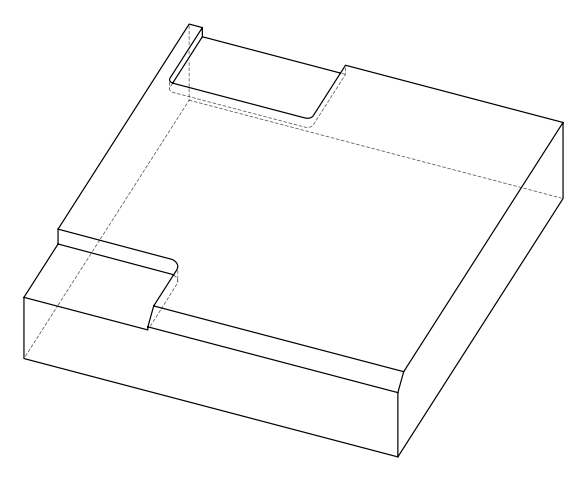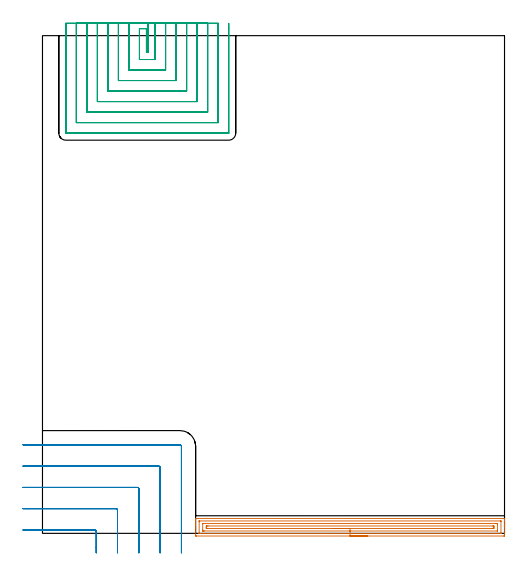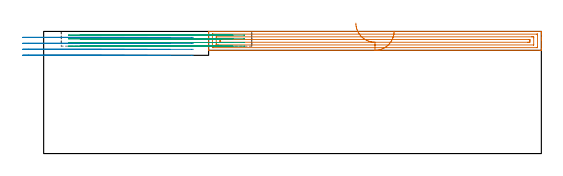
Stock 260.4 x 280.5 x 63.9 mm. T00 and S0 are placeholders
(PLAN: 3 operations, 2 tool changes, 25.1 min)
(1 AREA_MILL | FG_CHAMFER_SURFACE | UGT0205_001 | 5.78 min | 8818 mm3)
(2 MILL_CORNER_NOTCH_RECTANGULAR | CORNER_NOTCH_RECTANGULAR | UGT0201_010 | Follow Part, ap 4, ae 75% | 4.53 min | 61963 mm3)
(3 MILL_SLOT | SLOT_PARTIAL_RECTANGULAR | UGT0201_125 | Follow Part, ap 1.975, ae 75% | 14.78 min | 45170 mm3)
(TOOL UGT0205_001 | Chamfer Mill 20 x 3 x 45 deg. | D20 FL50 Z2)
(TOOL UGT0201_010 | End Mill 16 mm | D16 FL22 Z2)
(TOOL UGT0201_125 | Carbide End Mill 7.9 | D7.9 FL15 Z4)
(OP 1 AREA_MILL)
G17 G21 G94 G90
T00 M6
G54
G17 G0 G90 X183.35 Y-1.5 S1061 M3
G43 Z73.9 H0
Z64.
G94 G1 X183.312 Z63.128 F250.
X183.198 Z62.263
X183.009 Z61.412
X182.747 Z60.58
X182.413 Z59.774
X182.01 Z59.
X181.542 Z58.264
X181.01 Z57.572
X180.421 Z56.929
X179.778 Z56.34
X179.086 Z55.808
X178.35 Z55.34
X177.576 Z54.937
X176.77 Z54.603
X175.938 Z54.341
X175.086 Z54.152
X174.222 Z54.038
X173.35 Z54.
X86.89
X86.516 Y-1.496 Z54.002
X86.31 Y-1.491 Z54.006
X86.3 Y-1.281 Z54.216
Y4.336 Z59.831
Y4.936 Z60.433
Y5.223 Z60.719
Y6.995 Z62.49
Y7.568 Z63.067
Y7.881 Z63.38
Y8.065 Z63.564
X86.308 Y8.377 Z63.868
X86.31 Y8.397 Z63.888
X86.444 Y8.4 Z63.9
X260.256
X260.39 Y8.397 Z63.888
X260.393 Y8.377 Z63.868
X260.4 Y8.064 Z63.563
Y7.569 Z63.068
Y6.995 Z62.49
Y4.936 Z60.433
Y4.336 Z59.831
Y3.75 Z59.245
Y-0.682 Z54.815
X260.397 Y-0.981 Z54.516
X260.392 Y-1.491 Z54.006
X260.326 Y-1.494 Z54.003
X259.81 Y-1.5 Z54.
X173.35
Y-0.086 Z55.414
X88.663
X88.451 Y-0.082 Z55.418
X88.347 Y-0.079 Z55.421
X88.309 Y-0.073 Z55.427
X88.307 Y-0.04 Z55.46
X88.304 Y0.046 Z55.546
X88.3 Y0.275 Z55.775
Y6.479 Z61.979
X88.303 Y6.849 Z62.349
X88.307 Y6.955 Z62.455
X88.31 Y6.98 Z62.48
X88.316 Y6.982 Z62.482
X88.342 Y6.984 Z62.484
X88.452 Y6.985 Z62.485
X88.673 Y6.986 Z62.486
X258.037
X258.248 Y6.982 Z62.482
X258.353 Y6.979 Z62.479
X258.39 Y6.973 Z62.473
X258.393 Y6.94 Z62.44
X258.396 Y6.854 Z62.354
X258.399 Y6.625 Z62.125
X258.4 Y0.421 Z55.921
X258.397 Y0.05 Z55.55
X258.393 Y-0.055 Z55.445
X258.39 Y-0.08 Z55.42
X258.384 Y-0.082 Z55.418
X258.358 Y-0.084 Z55.416
X258.248 Y-0.085 Z55.415
X258.027 Y-0.086 Z55.414
X173.35
Y1.328 Z56.828
X91.347
X90.805 Y1.329 Z56.829
X90.455 Y1.333 Z56.833
X90.34 Y1.335 Z56.835
X90.31 Y1.343 Z56.843
X90.305 Y1.42 Z56.92
X90.302 Y1.523 Z57.023
X90.3 Y1.677 Z57.177
Y1.832 Z57.332
X90.301 Y5.376 Z60.876
X90.308 Y5.531 Z61.031
X90.311 Y5.566 Z61.066
X90.325 Y5.568 Z61.068
X90.368 Y5.57 Z61.07
X90.455 Y5.571 Z61.071
X255.353
X255.895
X256.245 Y5.567 Z61.067
X256.36 Y5.565 Z61.065
X256.39 Y5.557 Z61.057
X256.395 Y5.48 Z60.98
X256.398 Y5.377 Z60.877
X256.4 Y5.223 Z60.723
Y5.068 Z60.568
X256.399 Y1.524 Z57.024
X256.392 Y1.369 Z56.869
X256.389 Y1.334 Z56.834
X256.375 Y1.332 Z56.832
X256.332 Y1.33 Z56.83
X256.245 Y1.329 Z56.829
X173.35 Y1.328 Z56.828
Y2.743 Z58.243
X92.949
X92.376 Y2.748 Z58.248
X92.315 Y2.749 Z58.249
X92.31 Y2.831 Z58.331
X92.304 Y3.016 Z58.516
X92.3 Y3.388 Z58.888
Y3.45 Z58.95
X92.306 Y3.862 Z59.362
X92.31 Y4.068 Z59.568
X92.325 Y4.151 Z59.651
X92.422 Y4.153 Z59.653
X93.129 Y4.157 Z59.657
X93.309
X253.751
X254.324 Y4.152 Z59.652
X254.385 Y4.151 Z59.651
X254.39 Y4.069 Z59.569
X254.396 Y3.884 Z59.384
X254.4 Y3.512 Z59.012
Y3.45 Z58.95
X254.394 Y3.038 Z58.538
X254.39 Y2.832 Z58.332
X254.375 Y2.749 Z58.249
X254.278 Y2.747 Z58.247
X253.571 Y2.743 Z58.243
X253.391
X173.35
X172.478 Z58.281
X171.614 Z58.395
X170.762 Z58.583
X169.93 Z58.846
X169.124 Z59.18
X168.35 Z59.582
X167.614 Z60.051
X166.922 Z60.582
X166.279 Z61.172
X165.69 Z61.815
X165.158 Z62.507
X164.69 Z63.243
X164.287 Z64.016
X163.953 Z64.822
X163.691 Z65.654
X163.502 Z66.506
X163.388 Z67.371
X163.35 Z68.243
G0 Z73.9
M5
M2
(OP 2 MILL_CORNER_NOTCH_RECTANGULAR)
G17 G21 G94 G90
T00 M6
G54
G17 G0 G90 X30.3 Y-11. S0 M3
G43 Z73.9 H0
Z60.775
G94 G1 Y-8. F250.
Y1.105 F500.
G3 X29.505 Y1.9 R0.8
G1 X-8.
X-11. F250.
G0 Z73.9
X42.3 Y-11.
Z60.775
G1 Y-8.
Y13.104 F500.
G3 X41.504 Y13.9 R0.8
G1 X-8.
X-11. F250.
G0 Z73.9
X54.3 Y-11.
Z60.775
G1 Y-8.
Y25.104 F500.
G3 X53.504 Y25.9 R0.8
G1 X-8.
X-11. F250.
G0 Z73.9
X66.3 Y-11.
Z60.775
G1 Y-8.
Y25.104 F500.
Y37.104
G3 X65.504 Y37.9 R0.8
G1 X-8.
X-11. F250.
G0 Z73.9
X78.3 Y-10.999
Z60.775
G1 Y-7.999
Y49. F500.
G3 X77.4 Y49.9 R0.9
G1 X-8.
X-11. F250.
G0 Z73.9
X30.3 Y-11.
Z57.65
G1 Y-8.
Y1.104 F500.
G3 X29.504 Y1.9 R0.8
G1 X-8.
X-11. F250.
G0 Z73.9
X42.3 Y-11.
Z57.65
G1 Y-8.
Y13.104 F500.
G3 X41.504 Y13.9 R0.8
G1 X-8.
X-11. F250.
G0 Z73.9
X54.3 Y-11.
Z57.65
G1 Y-8.
Y25.104 F500.
G3 X53.504 Y25.9 R0.8
G1 X-8.
X-11. F250.
G0 Z73.9
X66.3 Y-11.
Z57.65
G1 Y-8.
Y37.104 F500.
G3 X65.504 Y37.9 R0.8
G1 X-8.
X-11. F250.
G0 Z73.9
X78.3 Y-11.
Z57.65
G1 Y-8.
Y49. F500.
G3 X77.4 Y49.9 R0.9
G1 X-8.
X-11. F250.
G0 Z73.9
X30.3 Y-11.
Z54.525
G1 Y-8.
Y1.104 F500.
G3 X29.504 Y1.9 R0.8
G1 X-8.
X-11. F250.
G0 Z73.9
X42.3 Y-11.
Z54.525
G1 Y-8.
Y13.104 F500.
G3 X41.504 Y13.9 R0.8
G1 X-8.
X-11. F250.
G0 Z73.9
X54.3 Y-11.
Z54.525
G1 Y-8.
Y25.104 F500.
G3 X53.504 Y25.9 R0.8
G1 X-8.
X-11. F250.
G0 Z73.9
X66.3 Y-11.
Z54.525
G1 Y-8.
Y37.104 F500.
G3 X65.504 Y37.9 R0.8
G1 X-8.
X-11. F250.
G0 Z73.9
X78.3 Y-11.
Z54.525
G1 Y-8.
Y49. F500.
G3 X77.4 Y49.9 R0.9
G1 X-8.
X-11. F250.
G0 Z73.9
X30.3 Y-11.
Z51.4
G1 Y-8.
Y1.104 F500.
G3 X29.504 Y1.9 R0.8
G1 X-8.
X-11. F250.
G0 Z73.9
X42.3 Y-11.
Z51.4
G1 Y-8.
Y13.104 F500.
G3 X41.504 Y13.9 R0.8
G1 X-8.
X-11. F250.
G0 Z73.9
X54.3 Y-11.
Z51.4
G1 Y-8.
Y25.104 F500.
G3 X53.504 Y25.9 R0.8
G1 X-8.
X-11. F250.
G0 Z73.9
X66.3 Y-11.
Z51.4
G1 Y-8.
Y37.104 F500.
G3 X65.504 Y37.9 R0.8
G1 X-8.
X-11. F250.
G0 Z73.9
X78.3 Y-11.
Z51.4
G1 Y-8.
Y49. F500.
G3 X77.4 Y49.9 R0.9
G1 X-8.
X-11. F250.
G0 Z73.9
M5
M2
(OP 3 MILL_SLOT)
G17 G21 G94 G90
T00 M6
G54
G17 G0 G90 X59.525 Y287.45 S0 M3
G43 Z73.9 H0
Z61.975
G94 G1 Y284.45 F250.
Y270.975 F500.
X58.575
Y284.45
X54.625
Y267.025
X63.475
Y284.45
Y287.45 F250.
X48.7
Y284.45
Y261.1 F500.
X69.4
Y284.45
Y287.45 F250.
X42.775
Y284.45
Y255.175 F500.
X75.325
Y284.45
Y287.45 F250.
X36.85
Y284.45
Y249.25 F500.
X81.25
Y284.45
Y287.45 F250.
X30.925
Y284.45
Y243.325 F500.
X87.175
Y284.45
Y287.45 F250.
X25.
Y284.45
Y237.4 F500.
X93.1
Y284.45
Y287.45 F250.
X19.075
Y284.45
Y231.475 F500.
X99.025
Y284.45
Y287.45 F250.
X13.15
Y284.45
Y225.6 F500.
X13.148 Y225.57
X13.17 Y225.548
X13.2 Y225.55
X104.9
X104.93 Y225.548
X104.952 Y225.57
X104.95 Y225.6
Y284.45
Y287.45 F250.
G0 X59.525 Z60.05
G1 Y284.45
Y270.975 F500.
X58.575
Y284.45
X54.625
Y267.025
X63.475
Y284.45
Y287.45 F250.
X48.7
Y284.45
Y261.1 F500.
X69.4
Y284.45
Y287.45 F250.
X42.775
Y284.45
Y255.175 F500.
X75.325
Y284.45
Y287.45 F250.
X36.85
Y284.45
Y249.25 F500.
X81.25
Y284.45
Y287.45 F250.
X30.925
Y284.45
Y243.325 F500.
X87.175
Y284.45
Y287.45 F250.
X25.
Y284.45
Y237.4 F500.
X93.1
Y284.45
Y287.45 F250.
X19.075
Y284.45
Y231.475 F500.
X99.025
Y284.45
Y287.45 F250.
X13.15
Y284.45
Y225.6 F500.
X13.148 Y225.57
X13.17 Y225.548
X13.2 Y225.55
X104.9
X104.93 Y225.548
X104.952 Y225.57
X104.95 Y225.6
Y284.45
Y287.45 F250.
G0 X59.525 Z58.125
G1 Y284.45
Y270.975 F500.
X58.575
Y284.45
X54.625
Y267.025
X63.475
Y284.45
Y287.45 F250.
X48.7
Y284.45
Y261.1 F500.
X69.4
Y284.45
Y287.45 F250.
X42.775
Y284.45
Y255.175 F500.
X75.325
Y284.45
Y287.45 F250.
X36.85
Y284.45
Y249.25 F500.
X81.25
Y284.45
Y287.45 F250.
X30.925
Y284.45
Y243.325 F500.
X87.175
Y284.45
Y287.45 F250.
X25.
Y284.45
Y237.4 F500.
X93.1
Y284.45
Y287.45 F250.
X19.075
Y284.45
Y231.475 F500.
X99.025
Y284.45
Y287.45 F250.
X13.15
Y284.45
Y225.6 F500.
X13.148 Y225.57
X13.17 Y225.548
X13.2 Y225.55
X104.9
X104.93 Y225.548
X104.952 Y225.57
X104.95 Y225.6
Y284.45
Y287.45 F250.
G0 X59.525 Z56.2
G1 Y284.45
Y270.975 F500.
X58.575
Y284.45
X54.625
Y267.025
X63.475
Y284.45
Y287.45 F250.
X48.7
Y284.45
Y261.1 F500.
X69.4
Y284.45
Y287.45 F250.
X42.775
Y284.45
Y255.175 F500.
X75.325
Y284.45
Y287.45 F250.
X36.85
Y284.45
Y249.25 F500.
X81.25
Y284.45
Y287.45 F250.
X30.925
Y284.45
Y243.325 F500.
X87.175
Y284.45
Y287.45 F250.
X25.
Y284.45
Y237.4 F500.
X93.1
Y284.45
Y287.45 F250.
X19.075
Y284.45
Y231.475 F500.
X99.025
Y284.45
Y287.45 F250.
X13.15
Y284.45
Y225.6 F500.
X13.148 Y225.57
X13.17 Y225.548
X13.2 Y225.55
X104.9
X104.93 Y225.548
X104.952 Y225.57
X104.95 Y225.6
Y284.45
Y287.45 F250.
G0 Z73.9
M5
M2
